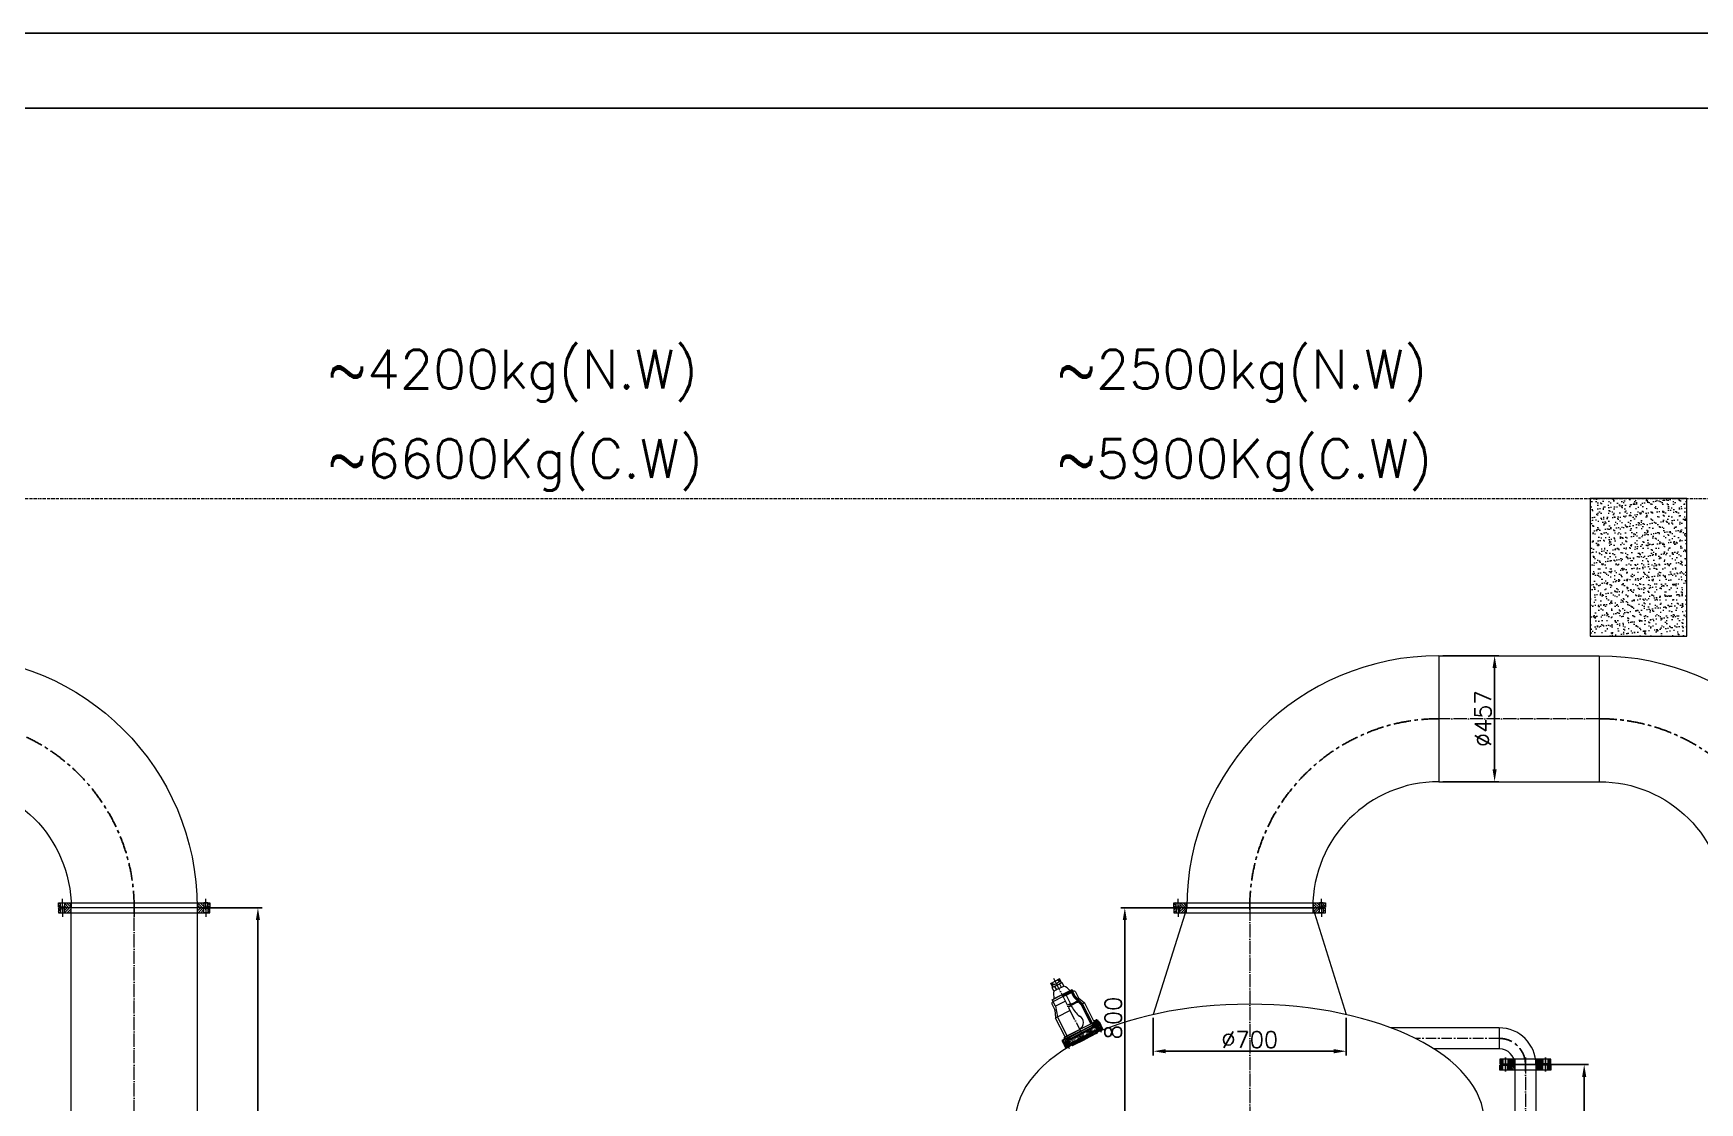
# Model space of a CAD drawing. Header units: millimetres. Extents: x 12181 to 44419, y -180123 to -157321.
# Drawn here: x 23020 to 29064, y -161201 to -157321 of the extents above; entities that cross this region are included whole.
import ezdxf

# ---------------------------------------------------------------- set-up
doc = ezdxf.new("R2010")
doc.units = ezdxf.units.MM
doc.header["$LTSCALE"] = 2
doc.header["$MEASUREMENT"] = 0
for name, pattern in [('ACAD_ISO04W100', [30, 24, -3, 0, -3]), ('CENTER', [50.8, 31.75, -6.35, 6.35, -6.35]), ('CENTER2', [28.575, 19.05, -3.175, 3.175, -3.175]), ('DIVIDE2', [15.875, 6.35, -3.175, 0, -3.175, 0, -3.175])]:
    doc.linetypes.add(name, pattern=pattern)
doc.layers.get('0').update_dxf_attribs({"lineweight": 20})
doc.layers.add('3', color=3, linetype='CENTER')
doc.layers.add('border', color=2, linetype='Continuous')
for name, color, linetype, lineweight in [('中心线', 1, 'CENTER2', 13), ('中心线层', 1, 'ACAD_ISO04W100', 9), ('剖面线层', 4, 'Continuous', 9), ('尺寸线层', 3, 'Continuous', 13), ('细实线', 8, 'Continuous', 13), ('细实线层', 7, 'Continuous', 9)]:
    doc.layers.add(name, color=color, linetype=linetype, lineweight=lineweight)
doc.styles.add('HZ', font='txt.shx', dxfattribs={"bigfont": 'hztxt.shx'})
doc.styles.get("Standard").update_dxf_attribs({"font": 'txt.shx', "bigfont": 'hztxt.shx'})
doc.dimstyles.new('总装图', dxfattribs={"dimscale": 1.5, "dimtxt": 40, "dimasz": 30, "dimexe": 10, "dimexo": 5, "dimgap": 8, "dimtad": 1, "dimdec": 0, "dimtxsty": 'Standard', "dimcen": 2.5, "dimadec": 0, "dimazin": 0, "dimtfac": 1, "dimtdec": 0, "dimtmove": 0, "dimatfit": 3, "dimfxl": 1, "dimarcsym": 0})
pattern_1 = [(74.70055, (-873.1879, -296.1077), (-1.80855, 0.4947446), [])]

# ---------------------------------------------------------------- blocks, each defined once
blk = doc.blocks.new('*U1008')
at = {"layer": 'border', "color": 1, "linetype": 'Continuous'}
blk.add_lwpolyline([(0, 0), (1189, 0), (1189, 841), (0, 841)], close=True, dxfattribs=at)
at = {"layer": 'border', "color": 7, "linetype": 'Continuous'}
blk.add_lwpolyline([(25, 10), (1179, 10), (1179, 831), (25, 831)], close=True, dxfattribs=at)
blk = doc.blocks.new('*U1910')
at = {"color": 7, "linetype": 'Continuous'}
for p, q in [((964.4, -137.5), (965.2, -137.1)), ((964.4, -137.5), (964.4, -141.1)), ((976, -141.1), (964.4, -141.1)), ((965.2, -137.1), (975.2, -137.1)), ((967.2, -156.1), (967.2, -138.1)), ((973.2, -156.1), (967.2, -156.1)), ((967.3, -137.5), (967.3, -141.1)), ((973.1, -137.5), (973.1, -141.1)), ((973.2, -138.1), (973.2, -156.1)), ((975.2, -137.1), (976, -137.5)), ((976, -137.5), (976, -141.1))]:
    blk.add_line(p, q, dxfattribs=at)
at = {"color": 1, "linetype": 'Continuous'}
for p, q in [((967.9, -138.1), (967.9, -156.1)), ((972.4, -138.1), (972.4, -156.1))]:
    blk.add_line(p, q, dxfattribs=at)
at = {"color": 3, "linetype": 'CENTER'}
blk.add_line((970.2, -136.3), (970.2, -156.9), dxfattribs=at)
at = {"color": 7, "linetype": 'Continuous'}
for centre, radius, start, end in [((965.9, -139.6), 2.56, 55.61575, 124.38425), ((970.2, -146.6), 9.55, 72.41205, 107.58795), ((974.5, -139.6), 2.56, 55.61575, 124.38425)]:
    blk.add_arc(centre, radius, start, end, dxfattribs=at)
blk = doc.blocks.new('*U1909')
at = {"color": 7, "linetype": 'Continuous'}
for p, q in [((846.7, 85.3), (833.7, 85.3)), ((833.7, 85.3), (833.7, 77.3)), ((833.7, 77.3), (846.7, 77.3)), ((836.2, 57.3), (836.2, 77.3)), ((844.2, 77.3), (844.2, 57.3)), ((846.7, 77.3), (846.7, 85.3)), ((844.2, 57.3), (836.2, 57.3)), ((836.2, 57.3), (836.2, 57.3)), ((844.2, 57.3), (836.2, 57.3)), ((844.2, 57.3), (844.2, 57.3))]:
    blk.add_line(p, q, dxfattribs=at)
at = {"color": 1, "linetype": 'Continuous'}
for p, q in [((836.9, 77.3), (836.9, 57.3)), ((843.4, 77.3), (843.4, 57.3))]:
    blk.add_line(p, q, dxfattribs=at)
at = {"color": 3, "linetype": 'CENTER'}
blk.add_line((840.2, 86.9), (840.2, 55.7), dxfattribs=at)
blk = doc.blocks.new('A$C49804323')
at = {"layer": '剖面线层'}
h = blk.add_hatch(dxfattribs=at)
h.set_pattern_fill('ANSI31', color=256, scale=15, angle=29.70055, style=0)
h.set_pattern_definition(pattern_1)
edge = h.paths.add_edge_path()
edge.add_line((-99.4, 209.7), (-103.3, 207.4))
edge.add_line((-103.3, 207.4), (-98.8, 199.5))
edge.add_spline(control_points=[(-98.8, 199.5), (-98.1, 199.7), (-96.7, 200.2), (-95.4, 201), (-94.7, 201.4)], knot_values=[30.843485, 30.843485, 30.843485, 30.843485, 32.975914, 35.360193, 35.360193, 35.360193, 35.360193], degree=3, periodic=0)
edge.add_line((-94.7, 201.4), (-99.4, 209.7))
edge = h.paths.add_edge_path()
edge.add_spline(control_points=[(-100.3, 199), (-99.8, 199.2), (-99.3, 199.4), (-98.8, 199.5)], knot_values=[29.321876, 29.321876, 29.321876, 29.321876, 30.843485, 30.843485, 30.843485, 30.843485], degree=3, periodic=0)
edge.add_line((-98.8, 199.5), (-103.3, 207.4))
edge.add_line((-103.3, 207.4), (-104.7, 206.7))
edge.add_line((-104.7, 206.7), (-100.3, 199))
edge = h.paths.add_edge_path()
edge.add_spline(control_points=[(-121.5, 186.7), (-121, 187), (-120.6, 187.2), (-120.2, 187.5)], knot_values=[4.637401, 4.637401, 4.637401, 4.637401, 6.13127, 6.13127, 6.13127, 6.13127], degree=3, periodic=0)
edge.add_line((-120.2, 187.5), (-124.6, 195.3))
edge.add_line((-124.6, 195.3), (-125.9, 194.5))
edge.add_line((-125.9, 194.5), (-121.5, 186.7))
edge = h.paths.add_edge_path()
edge.add_line((-125.9, 194.5), (-129.8, 192.3))
edge.add_line((-129.8, 192.3), (-125.8, 185.3))
edge.add_spline(control_points=[(-125.8, 185.3), (-124.9, 185.5), (-123.3, 185.7), (-122, 186.4), (-121.5, 186.7)], knot_values=[0, 0, 0, 0, 2.899205, 4.637401, 4.637401, 4.637401, 4.637401], degree=3, periodic=0)
edge.add_line((-121.5, 186.7), (-125.9, 194.5))
h = blk.add_hatch(dxfattribs=at)
h.set_pattern_fill('ANSI31', color=256, scale=15, angle=29.70055, style=0)
h.set_pattern_definition(pattern_1)
h.paths.add_polyline_path([(39.4, 55.1), (36.4, 60.3), (34.4, 59.2), (27.7, 55.4), (-10.9, 123.1), (-39.3, 149.6), (-52.6, 173), (-87.4, 153.2), (-83.4, 146.3), (-72.6, 152.4), (-53.8, 163.2), (-44.4, 146.7), (-16, 120.2), (22.6, 52.5), (25.1, 53.9), (28.1, 48.7)])
h.paths.add_polyline_path([(46.8, 66.3), (42.5, 63.8), (45.4, 58.6), (49.8, 61.1)])
h = blk.add_hatch(dxfattribs=at)
h.set_pattern_fill('ANSI31', color=256, scale=15, angle=119.70055, style=0)
h.set_pattern_definition([(164.70055, (-873.1879, -296.1077), (-0.4947446, -1.80855), [])])
h.paths.add_polyline_path([(51.5, 62.1), (45, 58.3), (49.5, 50.5), (52.4, 45.3), (59, 49)])
h.paths.add_polyline_path([(39.8, 55.4), (26.8, 47.9), (26, 45.2), (29, 40), (37.7, 45), (41.1, 38.9), (47.2, 42.3), (44.3, 47.5)])
h.paths.add_polyline_path([(-52.2, 0.6), (-54.9, 1.4), (-64.4, -4.1), (-60, -11.9), (-62.6, -13.4), (-59.6, -18.6), (-54.4, -15.6), (-56.4, -12.2), (-57.9, -9.6), (-49.2, -4.6)])
h.paths.add_polyline_path([(-76.6, -11), (-79.6, -12.8), (-72.2, -25.8), (-66.6, -22.6), (-69.5, -17.4), (-71.7, -18.6), (-72.1, -18.8)])
h.paths.add_polyline_path([(49.5, 50.5), (48.6, 50), (51.6, 44.8), (52.4, 45.3)])
h.paths.add_polyline_path([(45.1, 48), (44.3, 47.5), (47.2, 42.3), (48.1, 42.8)])
h = blk.add_hatch(dxfattribs=at)
h.set_pattern_fill('ANSI31', color=256, scale=15, angle=29.70055, style=0)
h.set_pattern_definition([(74.70055, (-310.0678, -477.7695), (-1.80855, 0.4947446), [])])
h.paths.add_polyline_path([(-64.6, -26), (-68.9, -28.5), (-67.3, -34.3), (-64.3, -39.7), (-58.6, -36.5), (-59.6, -34.7)])
h.paths.add_polyline_path([(-40.3, -20.2), (-49, -25.2), (-52.4, -19.1), (-57.6, -22.1), (-52.7, -30.8), (-51.7, -32.5), (-42.6, -27.3), (-41.1, -29.9), (-38, -28.2), (-37.3, -25.4)])
h.paths.add_polyline_path([(48.3, 38.4), (43.1, 35.4), (46.6, 29.3), (42.5, 27), (44.1, 18.7), (46.7, 20.1), (45.2, 22.7), (54.3, 27.9)])
h.paths.add_polyline_path([(60.9, 45.6), (55.3, 42.3), (61.2, 31.9), (66.9, 35.1)])
h.paths.add_polyline_path([(42.5, 27), (37.9, 24.4), (40.9, 19.1), (43.6, 18.4), (44.1, 18.7)])
h.paths.add_polyline_path([(55.3, 42.3), (54.6, 42), (60.6, 31.5), (61.2, 31.9)])
h.paths.add_polyline_path([(49, 38.7), (48.3, 38.4), (54.3, 27.9), (54.9, 28.3)])
h.paths.add_polyline_path([(-68.9, -28.5), (-70.2, -29.3), (-67.3, -34.3)])
h.paths.add_polyline_path([(-59, -34.4), (-59.6, -34.7), (-58.6, -36.5), (-58, -36.1)])
h.paths.add_polyline_path([(-52.7, -30.8), (-53.3, -31.1), (-52.3, -32.9), (-51.7, -32.5)])
h = blk.add_hatch(dxfattribs=at)
h.set_pattern_fill('ANSI37', color=256, scale=10, angle=29.70055, style=0)
h.set_pattern_definition([(74.70055, (-873.1879, -296.1077), (-1.2057, 0.3298297), []), (164.70055, (-873.1879, -296.1077), (-0.3298297, -1.2057), [])])
h.paths.add_polyline_path([(-49.2, -4.6), (-57.9, -9.6), (-56.4, -12.2), (-47.7, -7.2)])
h.paths.add_polyline_path([(37.7, 45), (29, 40), (30.5, 37.4), (39.2, 42.3)])
h.paths.add_polyline_path([(45.1, 31.9), (36.4, 27), (37.9, 24.4), (46.6, 29.3)])
h.paths.add_polyline_path([(-41.8, -17.6), (-50.4, -22.6), (-49, -25.2), (-40.3, -20.2)])
h = blk.add_hatch(dxfattribs=at)
h.set_pattern_fill('GRASS', color=256, scale=4, angle=29.70055, style=0)
h.set_pattern_definition([(119.70055, (-873.188, -296.1077), (-3.85824, 1.055455), [0.75, -4.906854]), (74.70055, (-873.188, -296.1077), (-3.85824, 1.055455), [0.75, -3.25]), (164.70055, (-873.188, -296.1077), (-1.055455, -3.85824), [0.75, -3.25])])
h.paths.add_polyline_path([(-8.6, 15.1), (-56.4, -12.2), (-50.4, -22.6), (-2.7, 4.7)])
h.paths.add_polyline_path([(43.1, 35.4), (39.2, 42.3), (-8.6, 15.1), (-2.7, 4.7), (45.1, 31.9)])
for p, q in [((-129.8, 192.3), (-114.6, 201)), ((-121.9, 178.4), (-129.8, 192.3)), ((-129.8, 192.3), (-121.9, 178.4)), ((-124.6, 195.3), (-120.2, 187.5)), ((-106.7, 187.1), (-124.1, 177.2)), ((-106.7, 187.1), (-124.1, 177.2)), ((-121.9, 178.4), (-106.7, 187.1)), ((-106.7, 187.1), (-115.4, 182.1)), ((-115.4, 182.1), (-108.5, 170)), ((-99.4, 209.7), (-114.6, 201)), ((-114.6, 201), (-103.3, 207.4)), ((-114.6, 201), (-104.7, 206.7)), ((-114.6, 201), (-106.8, 205.4)), ((-106.7, 187.1), (-89.3, 197)), ((-106.7, 187.1), (-89.3, 197)), ((-91.5, 195.8), (-106.7, 187.1)), ((-106.7, 187.1), (-98, 192)), ((-104.7, 206.7), (-100.3, 199)), ((-99.8, 174.9), (-82.4, 184.8)), ((-99.8, 174.9), (-84.6, 183.6)), ((-91.5, 195.8), (-99.4, 209.7)), ((-99.4, 209.7), (-91.5, 195.8)), ((-98, 192), (-91.1, 179.9)), ((-91.5, 195.8), (-89.3, 197)), ((-82.4, 184.8), (-89.3, 197)), ((-121.9, 178.4), (-124.1, 177.2)), ((-117.1, 165), (-124.1, 177.2)), ((-122.1, 133.4), (-87.4, 153.2)), ((-108.8, 109.9), (-122.1, 133.4)), ((-122.1, 133.4), (-118.2, 126.4)), ((-118.2, 126.4), (-120.8, 125)), ((-118.2, 126.4), (-83.4, 146.3)), ((-99.8, 174.9), (-117.1, 165)), ((-87.4, 153.2), (-115.6, 137.1)), ((-99.8, 174.9), (-115, 166.3)), ((-74, 129.8), (-108.8, 109.9)), ((-52.6, 173), (-87.4, 153.2)), ((-83.4, 146.3), (-72.6, 152.4)), ((-72.6, 152.4), (-53.8, 163.2)), ((-72.6, 152.4), (-55.2, 122)), ((-55.2, 122), (-66.1, 115.9)), ((-55.2, 122), (-58.7, 120.1)), ((-37.7, 128.2), (-56.7, 117.4)), ((-30.3, 128.2), (-54.9, 114.2)), ((-53.8, 163.2), (-44.4, 146.7)), ((-39.3, 149.6), (-52.6, 173)), ((-52.6, 173), (-48.7, 166.1)), ((-48.7, 166.1), (-46.1, 167.6)), ((-44.4, 146.7), (-16, 120.2)), ((-39.3, 165.7), (-27.4, 144.9)), ((-39.3, 149.6), (-10.9, 123.1)), ((-26.7, 130.2), (-30.3, 128.2)), ((-26, 143.4), (-4.8, 127.7)), ((-4, 127.1), (-10.9, 123.1)), ((27.7, 55.4), (-10.9, 123.1)), ((32.8, 62.6), (-3.5, 126.2)), ((-122.6, 118.1), (-110.8, 97.3)), ((-110.1, 95.4), (-107.5, 69.2)), ((-108.8, 109.9), (-100.4, 72.1)), ((-107.4, 68.1), (-100.4, 72.1)), ((-68.7, 0.4), (-106.8, 67.2)), ((-100.4, 72.1), (-55.7, 97.6)), ((-61.8, 4.3), (-100.4, 72.1)), ((-58.4, 120.3), (-66.1, 115.9)), ((-62.3, 109.2), (-56.6, 112.4)), ((-54.3, 113.1), (-58.4, 120.3)), ((-49.4, 110.5), (-47.5, 107.2)), ((-16, 120.2), (22.6, 52.5)), ((37.3, 60.8), (27.7, 55.4)), ((46.8, 66.3), (37.3, 60.8)), ((45.4, 58.6), (42.5, 63.8)), ((45, 58.3), (51.5, 62.1)), ((49.8, 61.1), (46.8, 66.3)), ((51.5, 62.1), (59, 49)), ((-14.1, 24.6), (-79.6, -12.8)), ((-71.3, -1.1), (-17, 29.9)), ((-17, 29.9), (-68.7, 0.4)), ((-56.4, -12.2), (-8.6, 15.1)), ((-52.2, 0.6), (-54.9, 1.4)), ((-52.2, 0.6), (-13.1, 22.9)), ((-52.2, 0.6), (-49.2, -4.6)), ((-50.4, -22.6), (-2.7, 4.7)), ((-49.2, -4.6), (-10.1, 17.7)), ((-40.3, -20.2), (-1.2, 2.1)), ((25.1, 53.9), (-17, 29.9)), ((-14.1, 24.6), (39.8, 55.4)), ((26, 45.2), (-13.1, 22.9)), ((-12.3, 25.6), (39.8, 55.4)), ((29, 40), (-10.1, 17.7)), ((39.2, 42.3), (-8.6, 15.1)), ((45.1, 31.9), (-2.7, 4.7)), ((37.9, 24.4), (-1.2, 2.1)), ((40.9, 19.1), (1.8, -3.1)), ((43.6, 18.4), (2.8, -4.9)), ((28.1, 48.7), (25.1, 53.9)), ((26, 45.2), (26.8, 47.9)), ((26, 45.2), (29, 40)), ((29, 40), (37.7, 45)), ((29, 40), (30.5, 37.4)), ((39.4, 55.1), (36.4, 60.3)), ((37.9, 24.4), (36.4, 27)), ((37.7, 45), (41.1, 38.9)), ((37.9, 24.4), (46.6, 29.3)), ((40.9, 19.1), (37.9, 24.4)), ((39.2, 42.3), (45.1, 31.9)), ((40.9, 19.1), (43.6, 18.4)), ((59, 49), (41.1, 38.9)), ((42.4, 56.9), (45, 58.3)), ((48.3, 38.4), (43.1, 35.4)), ((46.6, 29.3), (43.1, 35.4)), ((43.6, 18.4), (46.7, 20.1)), ((45.1, 48), (48.1, 42.8)), ((66.9, 35.1), (45.2, 22.7)), ((45.2, 22.7), (46.7, 20.1)), ((60.9, 45.6), (48.3, 38.4)), ((48.6, 50), (51.6, 44.8)), ((49, 38.7), (54.9, 28.3)), ((54.6, 42), (60.6, 31.5)), ((66.9, 35.1), (60.9, 45.6)), ((-79.6, -12.8), (-72.2, -25.8)), ((-76.6, -11), (-72.1, -18.8)), ((-72.2, -25.8), (-66.6, -22.6)), ((-72.1, -18.8), (-66.1, -15.4)), ((-68.3, -6.3), (-71.3, -1.1)), ((-70.5, -7.6), (-64.4, -4.1)), ((-70.5, -7.6), (-65.3, -4.6)), ((-70.2, -29.3), (-64.6, -26)), ((-64.3, -39.7), (-70.2, -29.3)), ((-60, -11.9), (-66.1, -15.4)), ((-64.4, -4.1), (-60, -11.9)), ((-64.3, -39.7), (-42.6, -27.3)), ((-59.6, -18.6), (-54.4, -15.6)), ((-59, -34.4), (-58, -36.1)), ((-49.2, -4.6), (-57.9, -9.6)), ((-57.9, -9.6), (-54.4, -15.6)), ((-57.6, -22.1), (-52.4, -19.1)), ((-56.4, -12.2), (-50.4, -22.6)), ((-53.3, -31.1), (-52.3, -32.9)), ((-49, -25.2), (-52.4, -19.1)), ((-49.2, -4.6), (-47.7, -7.2)), ((-40.3, -20.2), (-49, -25.2)), ((-42.6, -27.3), (-41.1, -29.9)), ((-40.3, -20.2), (-41.8, -17.6)), ((-38, -28.2), (-41.1, -29.9)), ((-37.3, -25.4), (-40.3, -20.2)), ((-38, -28.2), (2.8, -4.9)), ((-37.3, -25.4), (-38, -28.2)), ((-37.3, -25.4), (1.8, -3.1))]:
    blk.add_line(p, q)
at = {"lineweight": 30}
for p, q in [((-30.3, 128.2), (-37.7, 128.2)), ((-26.7, 130.2), (-30.3, 128.2))]:
    blk.add_line(p, q, dxfattribs=at)
for centre, radius, start, end in [((-108.2, 121.1), 68.8, 44.54233, 67.98888), ((-118.3, 120.6), 5, 119.70055, 209.70055), ((-49.1, 154.7), 68.8, 171.41222, 194.85878), ((-43.6, 163.2), 5, 29.70055, 119.70055), ((-23, 147.4), 5, 209.70055, 233.58092), ((-7.8, 123.7), 5, 29.70055, 53.58092), ((-115.1, 94.9), 5, 5.82018, 29.70055), ((-102.5, 69.7), 5, 185.82018, 209.70055), ((-54, 107.9), 5.28, 29.70055, 119.70055), ((29.1, 153.3), 89.4, 211.05323, 240.32323), ((-31.2, 54.7), 26.4, 299.70055, 64.50528)]:
    blk.add_arc(centre, radius, start, end)
at = {"layer": '中心线层'}
for p, q in [((-120.6, 211.4), (2.8, -4.9)), ((39.3, 62.3), (61, 24.2)), ((-73.6, -2.1), (-51.9, -40.2))]:
    blk.add_line(p, q, dxfattribs=at)
at = {"layer": '细实线层'}
for p, q in [((-125.9, 194.5), (-121.5, 186.7)), ((-103.3, 207.4), (-98.8, 199.5)), ((44.3, 47.5), (47.2, 42.3)), ((45, 58.3), (52.4, 45.3)), ((48.3, 38.4), (54.3, 27.9)), ((55.3, 42.3), (61.2, 31.9)), ((-59.6, -34.7), (-58.6, -36.5)), ((-52.7, -30.8), (-51.7, -32.5))]:
    blk.add_line(p, q, dxfattribs=at)
blk.add_spline([(-125.8, 185.3), (-123, 186), (-118.3, 188.7), (-113.5, 190.6), (-106.9, 194), (-101.9, 198.4), (-96.8, 200.2), (-94.7, 201.4)], degree=3, dxfattribs=at)
at = {"color": 3, "linetype": 'CENTER', "rotation": 29.70055132022013}
for name, p in [('*U1910', (-873.2, -296.1)), ('*U1909', (-757.6, -498.8))]:
    blk.add_blockref(name, p, dxfattribs=at)
blk = doc.blocks.new('*D2288')
at = {"layer": 'Defpoints', "color": 0}
for p in [(27180.5, -160494), (26978.5, -161294), (27180.5, -161294)]:
    blk.add_point(p, dxfattribs=at)
at = {"layer": '尺寸线层', "color": 0, "lineweight": -2}
for p, q in [((27173, -160494), (26963.5, -160494)), ((26978.5, -160539), (26978.5, -161249)), ((27173, -161294), (26963.5, -161294))]:
    blk.add_line(p, q, dxfattribs=at)
at = {"layer": '尺寸线层', "color": 0}
for points in [[(26971, -160539), (26986, -160539), (26978.5, -160494)], [(26971, -161249), (26986, -161249), (26978.5, -161294)]]:
    blk.add_solid(points, dxfattribs=at)
at = {"layer": '尺寸线层', "color": 0, "insert": (26936.5, -160894), "char_height": 60, "attachment_point": 5, "rotation": 90}
blk.add_mtext('800', dxfattribs=at)
blk = doc.blocks.new('*D2295')
at = {"layer": 'Defpoints', "color": 0}
for p in [(28490.5, -161062.9), (28431.5, -165008.9), (28644.7, -165008.9)]:
    blk.add_point(p, dxfattribs=at)
at = {"layer": '尺寸线层', "color": 0, "lineweight": -2}
for p, q in [((28498, -161062.9), (28659.7, -161062.9)), ((28644.7, -161107.9), (28644.7, -164963.9)), ((28439, -165008.9), (28659.7, -165008.9))]:
    blk.add_line(p, q, dxfattribs=at)
at = {"layer": '尺寸线层', "color": 0}
for points in [[(28637.2, -161107.9), (28652.2, -161107.9), (28644.7, -161062.9)], [(28637.2, -164963.9), (28652.2, -164963.9), (28644.7, -165008.9)]]:
    blk.add_solid(points, dxfattribs=at)
at = {"layer": '尺寸线层', "color": 0, "insert": (28602.7, -163035.9), "char_height": 60, "attachment_point": 5, "rotation": 90}
blk.add_mtext('3946', dxfattribs=at)
blk = doc.blocks.new('*D2234')
at = {"layer": 'Defpoints', "color": 0}
for p in [(27081.5, -160885.8), (27781.5, -160885.8), (27781.5, -161014.6)]:
    blk.add_point(p, dxfattribs=at)
at = {"layer": '尺寸线层', "color": 0, "lineweight": -2}
for p, q in [((27081.5, -160893.3), (27081.5, -161029.6)), ((27781.5, -160893.3), (27781.5, -161029.6)), ((27126.5, -161014.6), (27736.5, -161014.6))]:
    blk.add_line(p, q, dxfattribs=at)
at = {"layer": '尺寸线层', "color": 0}
for points in [[(27126.5, -161007.1), (27126.5, -161022.1), (27081.5, -161014.6)], [(27736.5, -161007.1), (27736.5, -161022.1), (27781.5, -161014.6)]]:
    blk.add_solid(points, dxfattribs=at)
at = {"layer": '尺寸线层', "color": 0, "insert": (27431.5, -160972.6), "char_height": 60, "attachment_point": 5}
blk.add_mtext('%%c700', dxfattribs=at)
blk = doc.blocks.new('*U1912')
at = {"linetype": 'Continuous'}
h = blk.add_hatch(dxfattribs=at)
h.set_pattern_fill('U', color=1, scale=4, angle=45, style=0, pattern_type=0)
h.set_pattern_definition([(45, (0, 0), (-2.82842712, 2.82842712), [])])
h.paths.add_polyline_path([(51778.4, -37886.1), (51767.4, -37886.1), (51767.4, -37904.1), (51778.4, -37904.1)])
h.paths.add_polyline_path([(51821.2, -37886.1), (51796.4, -37886.1), (51796.4, -37904.1), (51800.9, -37904.1), (51800.9, -37906.1), (51821.2, -37906.1)])
h.paths.add_polyline_path([(51923.4, -37886.1), (51898.7, -37886.1), (51898.7, -37906.1), (51918.9, -37906.1), (51918.9, -37904.1), (51923.4, -37904.1)])
h.paths.add_polyline_path([(51952.4, -37886.1), (51941.4, -37886.1), (51941.4, -37904.1), (51952.4, -37904.1)])
blk = doc.blocks.new('*U1913', base_point=(51859.9, -37906.1))
at = {"color": 7, "linetype": 'Continuous'}
for p, q in [((51952.4, -37886.1), (51767.4, -37886.1)), ((51767.4, -37886.1), (51767.4, -37904.1)), ((51778.4, -37886.1), (51778.4, -37904.1)), ((51796.4, -37886.1), (51796.4, -37904.1)), ((51821.2, -37886.1), (51821.2, -37906.1)), ((51898.7, -37886.1), (51898.7, -37906.1)), ((51923.4, -37886.1), (51923.4, -37904.1)), ((51941.4, -37886.1), (51941.4, -37904.1)), ((51952.4, -37904.1), (51952.4, -37886.1)), ((51767.4, -37904.1), (51800.9, -37904.1)), ((51800.9, -37904.1), (51800.9, -37906.1)), ((51800.9, -37906.1), (51918.9, -37906.1)), ((51952.4, -37904.1), (51918.9, -37904.1)), ((51918.9, -37904.1), (51918.9, -37906.1))]:
    blk.add_line(p, q, dxfattribs=at)
at = {"layer": '3', "color": 3, "linetype": 'Continuous'}
for p, q in [((51787.4, -37881.1), (51787.4, -37911.1)), ((51859.9, -37881.1), (51859.9, -37911.1)), ((51932.4, -37881.1), (51932.4, -37911.1))]:
    blk.add_line(p, q, dxfattribs=at)
at = {"color": 1, "linetype": 'Continuous'}
blk.add_blockref('*U1912', (0, 0), dxfattribs=at)
blk = doc.blocks.new('*U1914', base_point=(460, 420))
at = {"color": 7}
for p, q in [((516.95, 553.05), (516.95, 476.95)), ((383.9, 420), (460, 420))]:
    blk.add_line(p, q, dxfattribs=at)
for radius in [133.05, 56.95]:
    blk.add_arc((516.95, 420), radius, 90, 180, dxfattribs=at)
at = {"layer": '3', "color": 3}
blk.add_arc((516.95, 420), 95, 90, 180, dxfattribs=at)
blk = doc.blocks.new('*U1398', base_point=(460, 420))
at = {"color": 7}
for p, q in [((917.5, 1334.5), (917.5, 877.5)), ((3, 420), (460, 420))]:
    blk.add_line(p, q, dxfattribs=at)
for radius in [914.5, 457.5]:
    blk.add_arc((917.5, 420), radius, 90, 180, dxfattribs=at)
at = {"layer": '3', "color": 3}
blk.add_arc((917.5, 420), 686, 90, 180, dxfattribs=at)
blk = doc.blocks.new('A$C54754582')
at = {"layer": '剖面线层'}
h = blk.add_hatch(dxfattribs=at)
h.set_pattern_fill('ANSI31', color=256, scale=2, style=0)
h.set_pattern_definition([(45, (-468.4355, -341.444), (-4.49013, 4.49013), [])])
h.paths.add_polyline_path([(237, 16.5), (235.5, 18), (230, 18), (230, 0), (253, 0), (253, 16), (251, 18), (247.4, 18), (245.5, 18), (244, 16.5), (242.5, 18), (238.5, 18)])
h.paths.add_polyline_path([(275, 16), (267, 16), (267, 0), (275, 0)])
h.paths.add_polyline_path([(-237, 16.5), (-238.5, 18), (-242.5, 18), (-244, 16.5), (-245.5, 18), (-251, 18), (-253, 16), (-253, 0), (-230, 0), (-230, 18), (-233.6, 18), (-235.5, 18)])
h.paths.add_polyline_path([(-267, 16), (-275, 16), (-275, 0), (-267, 0)])
for p, q in [((-260, 0), (260, 0)), ((-253, 16), (-251, 18)), ((-245.5, 18), (-244, 18)), ((-245.5, 18), (-244, 16.5)), ((-244, 18), (-242.5, 18)), ((-244, 16.5), (-242.5, 18)), ((-238.5, 18), (-237, 18)), ((-238.5, 18), (-237, 16.5)), ((-237, 18), (-235.5, 18)), ((-237, 16.5), (-235.5, 18)), ((247.4, 18), (-233.6, 18)), ((237, 18), (235.5, 18)), ((237, 16.5), (235.5, 18)), ((238.5, 18), (237, 18)), ((238.5, 18), (237, 16.5)), ((244, 18), (242.5, 18)), ((244, 16.5), (242.5, 18)), ((245.5, 18), (244, 18)), ((245.5, 18), (244, 16.5)), ((251, 18), (247.4, 18)), ((253, 16), (251, 18))]:
    blk.add_line(p, q)
for points in [[(-253, 16), (-275, 16), (-275, 0), (275, 0), (275, 16), (253, 16)], [(-230, 18), (-251, 18)], [(247.4, 18), (251, 18)]]:
    blk.add_lwpolyline(points)
for points in [[(-267, 0), (-253, 0), (-253, 16), (-267, 16)], [(-230, 0), (230, 0), (230, 18), (-230, 18)], [(267, 0), (253, 0), (253, 16), (267, 16)]]:
    blk.add_lwpolyline(points, close=True)
at = {"layer": '中心线层'}
for p, q in [((-260, 26), (-260, -14.4)), ((0, 26), (0, -14.4)), ((260, 26), (260, -14.4))]:
    blk.add_line(p, q, dxfattribs=at)
blk = doc.blocks.new('*D2306')
at = {"layer": 'Defpoints', "color": 0}
for p in [(28124.2, -159579.5), (28319.8, -159579.5), (28124.2, -160036.5)]:
    blk.add_point(p, dxfattribs=at)
at = {"layer": '尺寸线层', "color": 0, "lineweight": -2}
for p, q in [((28131.7, -159579.5), (28334.8, -159579.5)), ((28319.8, -159991.5), (28319.8, -159624.5)), ((28131.7, -160036.5), (28334.8, -160036.5))]:
    blk.add_line(p, q, dxfattribs=at)
at = {"layer": '尺寸线层', "color": 0}
for points in [[(28312.3, -159624.5), (28327.3, -159624.5), (28319.8, -159579.5)], [(28312.3, -159991.5), (28327.3, -159991.5), (28319.8, -160036.5)]]:
    blk.add_solid(points, dxfattribs=at)
at = {"layer": '尺寸线层', "color": 0, "insert": (28277.8, -159808), "char_height": 60, "attachment_point": 5, "rotation": 90}
blk.add_mtext('%%c457', dxfattribs=at)
blk = doc.blocks.new('*D2313')
at = {"layer": 'Defpoints', "color": 0}
for p in [(23636.5, -160494), (23614, -163763), (23834.3, -163763)]:
    blk.add_point(p, dxfattribs=at)
at = {"layer": '尺寸线层', "color": 0, "lineweight": -2}
for p, q in [((23644, -160494), (23849.3, -160494)), ((23834.3, -160539), (23834.3, -163718)), ((23621.5, -163763), (23849.3, -163763))]:
    blk.add_line(p, q, dxfattribs=at)
at = {"layer": '尺寸线层', "color": 0}
for points in [[(23826.8, -160539), (23841.8, -160539), (23834.3, -160494)], [(23826.8, -163718), (23841.8, -163718), (23834.3, -163763)]]:
    blk.add_solid(points, dxfattribs=at)
at = {"layer": '尺寸线层', "color": 0, "insert": (23792.3, -162128.5), "char_height": 60, "attachment_point": 5, "rotation": 90}
blk.add_mtext('3269', dxfattribs=at)
blk = doc.blocks.new('*U2314', base_point=(460, 420))
at = {"color": 7}
for p, q in [((917.5, 1334.5), (917.5, 877.5)), ((3, 420), (460, 420))]:
    blk.add_line(p, q, dxfattribs=at)
for radius in [914.5, 457.5]:
    blk.add_arc((917.5, 420), radius, 90, 180, dxfattribs=at)
at = {"layer": '3', "color": 3}
blk.add_arc((917.5, 420), 686, 90, 180, dxfattribs=at)
blk = doc.blocks.new('A$C46C45D3D')
at = {"layer": '细实线'}
h = blk.add_hatch(dxfattribs=at)
h.set_pattern_fill('AR-SAND', color=256, scale=15, style=0)
h.set_pattern_definition([(37.5, (24961.937, 147354.136), (-0.9449004, 28.9023565), [0, -22.8, 0, -25.5, 0, -24.375]), (7.5, (24961.937, 147354.136), (26.546651, 42.332191), [0, -12.3, 0, -20.55, 0, -7.875]), (327.5, (24943.487, 147354.136), (46.712128, 0.084886), [0, -7.5, 0, -27, 0, -35.25]), (317.5, (24943.487, 147354.136), (45.091899, 13.165133), [0, -3.75, 0, -17.7, 0, -20.25])])
h.paths.add_polyline_path([(0, -500), (350, -500), (350, 0), (0, 0)])
blk.add_lwpolyline([(0, -500), (350, -500), (350, 0), (0, 0)], close=True, dxfattribs=at)
blk = doc.blocks.new('A$C3AB74F0A')
blk.add_blockref('A$C46C45D3D', (16055.2, -100))

msp = doc.modelspace()

# ---------------------------------------------------------------- linework, layer by layer
for p, q in [((28117.5, -159579.5), (28699.5, -159579.5)), ((28117.5, -160036.5), (28699.5, -160036.5)), ((23157, -163763), (23157, -160494)), ((23614, -160494), (23614, -163763)), ((27203, -160494), (27081.5, -160881.7)), ((27431.5, -160494), (27670.5, -160494)), ((27660, -160494), (27781.5, -160881.7)), ((28336.5, -160929.9), (27944.1, -160929.9)), ((28336.5, -161005.9), (28099.2, -161005.9)), ((28393.5, -161062.9), (28393.5, -164908.9)), ((28469.6, -161062.9), (28469.6, -164908.9))]:
    msp.add_line(p, q)
msp.add_ellipse((27431.5, -161269), major_axis=(-850, 0), ratio=0.5, start_param=3.141593, end_param=6.283185)
at = {"layer": '中心线'}
msp.add_line((28336.5, -160967.9), (28031.5, -160967.9), dxfattribs=at)
at = {"layer": '中心线层'}
for p, q in [((28699.5, -159808), (28117.5, -159808)), ((23385.5, -163763), (23385.5, -160494)), ((27431.5, -160494), (27431.5, -165907)), ((28431.5, -161047.8), (28431.5, -165129.8))]:
    msp.add_line(p, q, dxfattribs=at)
at = {"layer": '细实线', "linetype": 'DIVIDE2'}
msp.add_line((15193.1, -159008.9), (41016.5, -159008.9), dxfattribs=at)

# ---------------------------------------------------------------- block references
for name, p in [('A$C3AB74F0A', (12611.3, -158908.9)), ('*U1398', (27660, -160494)), ('A$C54754582', (23385.5, -160512)), ('A$C54754582', (27431.5, -160512))]:
    msp.add_blockref(name, p)
at = {"xscale": -1}
for name, p in [('*U1398', (23157, -160494)), ('*U2314', (29157, -160494))]:
    msp.add_blockref(name, p, dxfattribs=at)
at = {"xscale": -1, "rotation": 180}
for p in [(23385.5, -160476), (27431.5, -160476)]:
    msp.add_blockref('A$C54754582', p, dxfattribs=at)
for name, p, rotation in [('A$C49804323', (26830.8, -160966.5), 357.3477619627259), ('*U1914', (28336.5, -161006), 270)]:
    msp.add_blockref(name, p, dxfattribs=dict(rotation=rotation))
at = {"color": 1, "linetype": 'Continuous'}
msp.add_blockref('*U1913', (28431.5, -161062.9), dxfattribs=at)
at = {"color": 1, "linetype": 'Continuous', "xscale": -1, "rotation": 180}
msp.add_blockref('*U1913', (28431.5, -161062.9), dxfattribs=at)
at = {"layer": 'border', "color": 7, "linetype": 'Continuous', "xscale": 27.11348640001277, "yscale": 27.11348640001277, "zscale": 27.1134864}
msp.add_blockref('*U1008', (12180.8, -180123.3), dxfattribs=at)

# ---------------------------------------------------------------- texts
at = {"layer": '尺寸线层', "style": 'HZ'}
for s, p in [('~4200kg(N.W)', (24085.5, -158610)), ('~2500kg(N.W)', (26730.7, -158610)), ('~6600Kg(C.W)', (24085.5, -158933.6)), ('~5900Kg(C.W)', (26730.7, -158933.6))]:
    msp.add_text(s, height=140, dxfattribs=at).set_placement(p)

# ---------------------------------------------------------------- dimensions: what is measured, and where the dimension line sits
at = {"layer": '尺寸线层'}
dim = msp.add_linear_dim(base=(28319.8, -159579.5), p1=(28124.2, -160036.5), p2=(28124.2, -159579.5), angle=90, text='%%c457', dimstyle='总装图', dxfattribs=at)
dim.commit()
dim.dimension.update_dxf_attribs({"geometry": '*D2306', "text_midpoint": (28277.8, -159808)})
for base, p1, p2, picture, middle in [((23834.3, -163763), (23636.5, -160494), (23614, -163763), '*D2313', (23792.3, -162128.5)), ((26978.5, -161294), (27180.5, -160494), (27180.5, -161294), '*D2288', (26936.5, -160894))]:
    dim = msp.add_linear_dim(base=base, p1=p1, p2=p2, angle=90, dimstyle='总装图', dxfattribs=at)
    dim.commit()
    dim.dimension.update_dxf_attribs({"geometry": picture, "text_midpoint": middle})
dim = msp.add_aligned_dim(p1=(27081.5, -160885.8), p2=(27781.5, -160885.8), distance=-128.8, text='%%c700', dimstyle='总装图', dxfattribs=at)
dim.commit()
dim.dimension.update_dxf_attribs({"geometry": '*D2234', "text_midpoint": (27431.5, -160972.6)})
dim = msp.add_linear_dim(base=(28644.7, -165008.9), p1=(28490.5, -161062.9), p2=(28431.5, -165008.9), angle=90, dimstyle='总装图', dxfattribs=at)
dim.commit()
dim.dimension.update_dxf_attribs({"geometry": '*D2295', "text_midpoint": (28644.7, -163035.9), "dimtype": 160})

doc.saveas('drawing.dxf')
